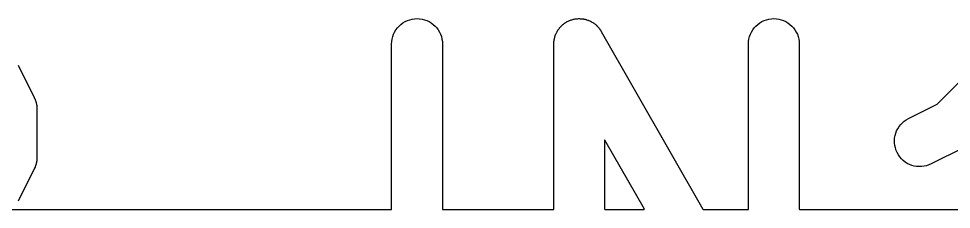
# Model space of a CAD drawing. Header units: metres. Extents: x 89 to 153, y -105 to 4.
# Drawn here: x 137.323 to 140.061, y -102.54 to -101.98 of the extents above; entities that cross this region are included whole.
import ezdxf

# ---------------------------------------------------------------- set-up
doc = ezdxf.new("R2010")
doc.units = ezdxf.units.M

msp = doc.modelspace()

# ---------------------------------------------------------------- linework, layer by layer
for points in [[(137.3038, -102.5405), (138.4173, -102.5405), (138.4174, -102.5405), (138.4174, -102.5405), (138.4174, -102.5405), (138.4174, -102.5405), (138.4174, -102.5405), (138.4174, -102.5405), (138.4174, -102.5405), (138.4174, -102.5405), (138.4174, -102.5405), (138.4174, -102.5405), (138.4174, -102.5405), (138.4174, -102.5405), (138.4174, -102.5405), (138.4175, -102.5405), (138.4175, -102.5405), (138.4175, -102.5405), (138.4175, -102.5405), (138.4175, -102.5404), (138.4175, -102.5404), (138.4175, -102.5404), (138.4175, -102.5404), (138.4175, -102.5404), (138.4175, -102.5404), (138.4175, -102.5404), (138.4175, -102.5404), (138.4175, -102.5404), (138.4176, -102.5404), (138.4176, -102.5404), (138.4176, -102.5404), (138.4176, -102.5404), (138.4176, -102.5404), (138.4176, -102.5404), (138.4176, -102.5404), (138.4176, -102.5404), (138.4176, -102.5404), (138.4176, -102.5404), (138.4176, -102.5404), (138.4176, -102.5404), (138.4176, -102.5404), (138.4176, -102.5404), (138.4177, -102.5404), (138.4177, -102.5404), (138.4177, -102.5404), (138.4177, -102.5403), (138.4177, -102.5403), (138.4177, -102.5403), (138.4177, -102.5403), (138.4177, -102.5403), (138.4177, -102.5403), (138.4177, -102.5403), (138.4177, -102.5403), (138.4177, -102.5403), (138.4177, -102.5403), (138.4177, -102.5403), (138.4177, -102.5403), (138.4177, -102.5403), (138.4177, -102.5403), (138.4177, -102.5403), (138.4178, -102.5403), (138.4178, -102.5402), (138.4178, -102.5402), (138.4178, -102.5402), (138.4178, -102.5402), (138.4178, -102.5402), (138.4178, -102.5402), (138.4178, -102.5402), (138.4178, -102.5402), (138.4178, -102.5402), (138.4178, -102.5402), (138.4178, -102.5402), (138.4178, -102.5402), (138.4178, -102.5402), (138.4178, -102.5402), (138.4178, -102.5401), (138.4178, -102.5401), (138.4178, -102.5401), (138.4178, -102.5401), (138.4178, -102.5401), (138.4178, -102.5401), (138.4178, -102.5401), (138.4178, -102.5401), (138.4178, -102.5401), (138.4178, -102.5401), (138.4178, -102.5401), (138.4178, -102.5401), (138.4178, -102.5401), (138.4178, -102.54), (138.4178, -102.54), (138.4178, -102.54), (138.4178, -102.54), (138.4178, -102.54), (138.4178, -102.54), (138.4178, -102.54), (138.4178, -102.54), (138.4178, -102.54), (138.4178, -102.54), (138.4178, -102.54), (138.4178, -102.0548), (138.4182, -102.0475), (138.4193, -102.0403), (138.4211, -102.0332), (138.4235, -102.0263), (138.4266, -102.0197), (138.4304, -102.0134), (138.4348, -102.0075), (138.4397, -102.0021), (138.4451, -101.9972), (138.451, -101.9928), (138.4572, -101.9891), (138.4639, -101.986), (138.4707, -101.9835), (138.4778, -101.9817), (138.4851, -101.9806), (138.4924, -101.9803), (138.4997, -101.9806), (138.5069, -101.9817), (138.514, -101.9835), (138.5209, -101.986), (138.5275, -101.9891), (138.5338, -101.9928), (138.5397, -101.9972), (138.5451, -102.0021), (138.55, -102.0075), (138.5544, -102.0134), (138.5581, -102.0197), (138.5612, -102.0263), (138.5637, -102.0332), (138.5655, -102.0403), (138.5666, -102.0475), (138.5669, -102.0548), (138.5669, -102.54), (138.5669, -102.54), (138.5669, -102.54), (138.5669, -102.54), (138.5669, -102.54), (138.5669, -102.54), (138.5669, -102.54), (138.5669, -102.54), (138.5669, -102.54), (138.5669, -102.54), (138.5669, -102.54), (138.5669, -102.5401), (138.5669, -102.5401), (138.5669, -102.5401), (138.5669, -102.5401), (138.5669, -102.5401), (138.5669, -102.5401), (138.5669, -102.5401), (138.5669, -102.5401), (138.5669, -102.5401), (138.5669, -102.5401), (138.5669, -102.5401), (138.5669, -102.5401), (138.567, -102.5401), (138.567, -102.5402), (138.567, -102.5402), (138.567, -102.5402), (138.567, -102.5402), (138.567, -102.5402), (138.567, -102.5402), (138.567, -102.5402), (138.567, -102.5402), (138.567, -102.5402), (138.567, -102.5402), (138.567, -102.5402), (138.567, -102.5402), (138.567, -102.5402), (138.567, -102.5402), (138.567, -102.5403), (138.567, -102.5403), (138.567, -102.5403), (138.567, -102.5403), (138.567, -102.5403), (138.567, -102.5403), (138.567, -102.5403), (138.567, -102.5403), (138.567, -102.5403), (138.5671, -102.5403), (138.5671, -102.5403), (138.5671, -102.5403), (138.5671, -102.5403), (138.5671, -102.5403), (138.5671, -102.5403), (138.5671, -102.5403), (138.5671, -102.5404), (138.5671, -102.5404), (138.5671, -102.5404), (138.5671, -102.5404), (138.5671, -102.5404), (138.5671, -102.5404), (138.5671, -102.5404), (138.5671, -102.5404), (138.5672, -102.5404), (138.5672, -102.5404), (138.5672, -102.5404), (138.5672, -102.5404), (138.5672, -102.5404), (138.5672, -102.5404), (138.5672, -102.5404), (138.5672, -102.5404), (138.5672, -102.5404), (138.5672, -102.5404), (138.5672, -102.5404), (138.5672, -102.5404), (138.5672, -102.5404), (138.5673, -102.5404), (138.5673, -102.5404), (138.5673, -102.5404), (138.5673, -102.5404), (138.5673, -102.5404), (138.5673, -102.5405), (138.5673, -102.5405), (138.5673, -102.5405), (138.5673, -102.5405), (138.5673, -102.5405), (138.5673, -102.5405), (138.5673, -102.5405), (138.5673, -102.5405), (138.5673, -102.5405), (138.5674, -102.5405), (138.5674, -102.5405), (138.5674, -102.5405), (138.5674, -102.5405), (138.5674, -102.5405), (138.5674, -102.5405), (138.5674, -102.5405), (138.5674, -102.5405), (138.5674, -102.5405), (138.8935, -102.5405), (138.8935, -102.5405), (138.8935, -102.5405), (138.8936, -102.5405), (138.8936, -102.5405), (138.8936, -102.5405), (138.8936, -102.5405), (138.8936, -102.5405), (138.8936, -102.5405), (138.8936, -102.5405), (138.8936, -102.5405), (138.8936, -102.5405), (138.8936, -102.5405), (138.8936, -102.5405), (138.8936, -102.5405), (138.8937, -102.5405), (138.8937, -102.5405), (138.8937, -102.5405), (138.8937, -102.5404), (138.8937, -102.5404), (138.8937, -102.5404), (138.8937, -102.5404), (138.8937, -102.5404), (138.8937, -102.5404), (138.8937, -102.5404), (138.8937, -102.5404), (138.8937, -102.5404), (138.8937, -102.5404), (138.8937, -102.5404), (138.8938, -102.5404), (138.8938, -102.5404), (138.8938, -102.5404), (138.8938, -102.5404), (138.8938, -102.5404), (138.8938, -102.5404), (138.8938, -102.5404), (138.8938, -102.5404), (138.8938, -102.5404), (138.8938, -102.5404), (138.8938, -102.5404), (138.8938, -102.5404), (138.8938, -102.5404), (138.8939, -102.5404), (138.8939, -102.5404), (138.8939, -102.5403), (138.8939, -102.5403), (138.8939, -102.5403), (138.8939, -102.5403), (138.8939, -102.5403), (138.8939, -102.5403), (138.8939, -102.5403), (138.8939, -102.5403), (138.8939, -102.5403), (138.8939, -102.5403), (138.8939, -102.5403), (138.8939, -102.5403), (138.8939, -102.5403), (138.8939, -102.5403), (138.8939, -102.5403), (138.8939, -102.5403), (138.8939, -102.5402), (138.8939, -102.5402), (138.894, -102.5402), (138.894, -102.5402), (138.894, -102.5402), (138.894, -102.5402), (138.894, -102.5402), (138.894, -102.5402), (138.894, -102.5402), (138.894, -102.5402), (138.894, -102.5402), (138.894, -102.5402), (138.894, -102.5402), (138.894, -102.5402), (138.894, -102.5401), (138.894, -102.5401), (138.894, -102.5401), (138.894, -102.5401), (138.894, -102.5401), (138.894, -102.5401), (138.894, -102.5401), (138.894, -102.5401), (138.894, -102.5401), (138.894, -102.5401), (138.894, -102.5401), (138.894, -102.5401), (138.894, -102.5401), (138.894, -102.54), (138.894, -102.54), (138.894, -102.54), (138.894, -102.54), (138.894, -102.54), (138.894, -102.54), (138.894, -102.54), (138.894, -102.54), (138.894, -102.54), (138.894, -102.54), (138.894, -102.54), (138.894, -102.0548), (138.8942, -102.0522), (138.8942, -102.0522), (138.8942, -102.0522), (138.8942, -102.0522), (138.8942, -102.0522), (138.8942, -102.0522), (138.8942, -102.0522), (138.8942, -102.0496), (138.8943, -102.0486), (138.8943, -102.0486), (138.8943, -102.0486), (138.8943, -102.0486), (138.8943, -102.0486), (138.8943, -102.0486), (138.8943, -102.0486), (138.8943, -102.0485), (138.8944, -102.0475), (138.8948, -102.0449), (138.8948, -102.0449), (138.8948, -102.0449), (138.8948, -102.0449), (138.8948, -102.0449), (138.8948, -102.0449), (138.8948, -102.0449), (138.8951, -102.0423), (138.8953, -102.0413), (138.8953, -102.0413), (138.8953, -102.0413), (138.8953, -102.0413), (138.8953, -102.0413), (138.8953, -102.0413), (138.8953, -102.0413), (138.8953, -102.0413), (138.8955, -102.0403), (138.8961, -102.0378), (138.8961, -102.0378), (138.8961, -102.0378), (138.8961, -102.0378), (138.8961, -102.0377), (138.8961, -102.0377), (138.8961, -102.0377), (138.8967, -102.0352), (138.897, -102.0342), (138.897, -102.0342), (138.897, -102.0342), (138.897, -102.0342), (138.897, -102.0342), (138.897, -102.0342), (138.897, -102.0342), (138.897, -102.0342), (138.8972, -102.0332), (138.8981, -102.0307), (138.8981, -102.0307), (138.8981, -102.0307), (138.8981, -102.0307), (138.8981, -102.0307), (138.8981, -102.0307), (138.8981, -102.0307), (138.8989, -102.0283), (138.8993, -102.0273), (138.8993, -102.0273), (138.8993, -102.0273), (138.8994, -102.0273), (138.8994, -102.0273), (138.8994, -102.0273), (138.8994, -102.0273), (138.8994, -102.0273), (138.8997, -102.0263), (138.9008, -102.0239), (138.9008, -102.0239), (138.9008, -102.0239), (138.9008, -102.0239), (138.9008, -102.0239), (138.9008, -102.0239), (138.9008, -102.0239), (138.9019, -102.0216), (138.9024, -102.0207), (138.9024, -102.0206), (138.9024, -102.0206), (138.9024, -102.0206), (138.9024, -102.0206), (138.9024, -102.0206), (138.9024, -102.0206), (138.9024, -102.0206), (138.9028, -102.0197), (138.9042, -102.0175), (138.9042, -102.0175), (138.9042, -102.0175), (138.9042, -102.0174), (138.9042, -102.0174), (138.9042, -102.0174), (138.9042, -102.0174), (138.9055, -102.0152), (138.906, -102.0143), (138.906, -102.0143), (138.906, -102.0143), (138.9061, -102.0143), (138.9061, -102.0143), (138.9061, -102.0143), (138.9061, -102.0143), (138.9061, -102.0143), (138.9066, -102.0134), (138.9081, -102.0113), (138.9081, -102.0113), (138.9081, -102.0113), (138.9081, -102.0113), (138.9081, -102.0113), (138.9081, -102.0113), (138.9082, -102.0113), (138.9096, -102.0092), (138.9103, -102.0084), (138.9103, -102.0084), (138.9103, -102.0084), (138.9103, -102.0084), (138.9103, -102.0084), (138.9103, -102.0084), (138.9103, -102.0084), (138.9103, -102.0084), (138.911, -102.0075), (138.9127, -102.0056), (138.9127, -102.0056), (138.9127, -102.0056), (138.9127, -102.0056), (138.9127, -102.0056), (138.9127, -102.0056), (138.9127, -102.0056), (138.9144, -102.0036), (138.9151, -102.0029), (138.9152, -102.0029), (138.9152, -102.0029), (138.9152, -102.0029), (138.9152, -102.0029), (138.9152, -102.0029), (138.9152, -102.0029), (138.9152, -102.0029), (138.9159, -102.0021), (138.9178, -102.0004), (138.9178, -102.0004), (138.9178, -102.0004), (138.9178, -102.0004), (138.9178, -102.0004), (138.9178, -102.0004), (138.9178, -102.0004), (138.9197, -101.9986), (138.9205, -101.9979), (138.9205, -101.9979), (138.9205, -101.9979), (138.9205, -101.9979), (138.9205, -101.9979), (138.9205, -101.9979), (138.9205, -101.9979), (138.9205, -101.9979), (138.9213, -101.9972), (138.9234, -101.9957), (138.9234, -101.9957), (138.9234, -101.9957), (138.9234, -101.9956), (138.9234, -101.9956), (138.9234, -101.9956), (138.9234, -101.9956), (138.9254, -101.994), (138.9263, -101.9935), (138.9263, -101.9935), (138.9263, -101.9935), (138.9263, -101.9935), (138.9263, -101.9935), (138.9263, -101.9935), (138.9263, -101.9935), (138.9263, -101.9935), (138.9272, -101.9928), (138.9294, -101.9915), (138.9294, -101.9915), (138.9294, -101.9915), (138.9294, -101.9915), (138.9294, -101.9915), (138.9294, -101.9915), (138.9294, -101.9915), (138.9316, -101.9901), (138.9325, -101.9896), (138.9325, -101.9896), (138.9325, -101.9896), (138.9325, -101.9896), (138.9325, -101.9896), (138.9325, -101.9896), (138.9325, -101.9896), (138.9325, -101.9896), (138.9334, -101.9891), (138.9358, -101.988), (138.9358, -101.988), (138.9358, -101.988), (138.9358, -101.988), (138.9358, -101.988), (138.9358, -101.988), (138.9358, -101.988), (138.9381, -101.9868), (138.9391, -101.9864), (138.9391, -101.9864), (138.9391, -101.9864), (138.9391, -101.9864), (138.9391, -101.9864), (138.9391, -101.9864), (138.9391, -101.9864), (138.9391, -101.9864), (138.94, -101.986), (138.9425, -101.9851), (138.9425, -101.9851), (138.9425, -101.9851), (138.9425, -101.9851), (138.9425, -101.9851), (138.9425, -101.9851), (138.9425, -101.9851), (138.9449, -101.9841), (138.9459, -101.9839), (138.9459, -101.9838), (138.9459, -101.9838), (138.9459, -101.9838), (138.9459, -101.9838), (138.9459, -101.9838), (138.9459, -101.9838), (138.946, -101.9838), (138.9469, -101.9835), (138.9495, -101.9829), (138.9495, -101.9829), (138.9495, -101.9829), (138.9495, -101.9829), (138.9495, -101.9829), (138.9495, -101.9829), (138.9495, -101.9829), (138.952, -101.9822), (138.953, -101.982), (138.953, -101.982), (138.953, -101.982), (138.953, -101.982), (138.953, -101.982), (138.953, -101.982), (138.953, -101.982), (138.953, -101.982), (138.954, -101.9817), (138.9566, -101.9813), (138.9566, -101.9813), (138.9566, -101.9813), (138.9566, -101.9813), (138.9566, -101.9813), (138.9566, -101.9813), (138.9566, -101.9813), (138.9592, -101.9809), (138.9602, -101.9808), (138.9602, -101.9808), (138.9602, -101.9808), (138.9602, -101.9808), (138.9602, -101.9808), (138.9602, -101.9808), (138.9602, -101.9808), (138.9602, -101.9808), (138.9613, -101.9806), (138.9639, -101.9805), (138.9639, -101.9805), (138.9639, -101.9805), (138.9639, -101.9805), (138.9639, -101.9805), (138.9639, -101.9805), (138.9639, -101.9805), (138.9665, -101.9803), (138.9675, -101.9803), (138.9675, -101.9803), (138.9675, -101.9803), (138.9675, -101.9803), (138.9675, -101.9803), (138.9675, -101.9803), (138.9675, -101.9803), (138.9675, -101.9803), (138.9686, -101.9803), (138.9712, -101.9804), (138.9712, -101.9804), (138.9712, -101.9804), (138.9712, -101.9804), (138.9712, -101.9804), (138.9712, -101.9804), (138.9712, -101.9804), (138.9738, -101.9805), (138.9748, -101.9806), (138.9748, -101.9806), (138.9748, -101.9806), (138.9748, -101.9806), (138.9748, -101.9806), (138.9748, -101.9806), (138.9748, -101.9806), (138.9748, -101.9806), (138.9759, -101.9806), (138.9784, -101.981), (138.9785, -101.981), (138.9785, -101.981), (138.9785, -101.981), (138.9785, -101.981), (138.9785, -101.981), (138.9785, -101.981), (138.981, -101.9813), (138.9821, -101.9816), (138.9821, -101.9816), (138.9821, -101.9816), (138.9821, -101.9816), (138.9821, -101.9816), (138.9821, -101.9816), (138.9821, -101.9816), (138.9821, -101.9816), (138.9831, -101.9817), (138.9856, -101.9823), (138.9856, -101.9823), (138.9856, -101.9823), (138.9856, -101.9823), (138.9856, -101.9823), (138.9856, -101.9823), (138.9856, -101.9823), (138.9882, -101.9829), (138.9892, -101.9832), (138.9892, -101.9832), (138.9892, -101.9832), (138.9892, -101.9832), (138.9892, -101.9832), (138.9892, -101.9832), (138.9892, -101.9832), (138.9892, -101.9832), (138.9902, -101.9835), (138.9927, -101.9844), (138.9927, -101.9844), (138.9927, -101.9844), (138.9927, -101.9844), (138.9927, -101.9844), (138.9927, -101.9844), (138.9927, -101.9844), (138.9951, -101.9852), (138.9961, -101.9856), (138.9961, -101.9856), (138.9961, -101.9856), (138.9961, -101.9856), (138.9961, -101.9856), (138.9961, -101.9856), (138.9961, -101.9856), (138.9961, -101.9856), (138.9971, -101.986), (138.9994, -101.9871), (138.9994, -101.9871), (138.9994, -101.9871), (138.9994, -101.9871), (138.9995, -101.9871), (138.9995, -101.9871), (138.9995, -101.9871), (139.0018, -101.9881), (139.0027, -101.9886), (139.0027, -101.9886), (139.0027, -101.9886), (139.0028, -101.9886), (139.0028, -101.9886), (139.0028, -101.9886), (139.0028, -101.9886), (139.0028, -101.9886), (139.0037, -101.9891), (139.0059, -101.9904), (139.0059, -101.9904), (139.0059, -101.9904), (139.0059, -101.9904), (139.0059, -101.9904), (139.0059, -101.9904), (139.0059, -101.9904), (139.0082, -101.9917), (139.0091, -101.9923), (139.0091, -101.9923), (139.0091, -101.9923), (139.0091, -101.9923), (139.0091, -101.9923), (139.0091, -101.9923), (139.0091, -101.9923), (139.0091, -101.9923), (139.01, -101.9928), (139.0121, -101.9944), (139.0121, -101.9944), (139.0121, -101.9944), (139.0121, -101.9944), (139.0121, -101.9944), (139.0121, -101.9944), (139.0121, -101.9944), (139.0142, -101.9959), (139.015, -101.9966), (139.015, -101.9966), (139.015, -101.9966), (139.015, -101.9966), (139.015, -101.9966), (139.015, -101.9966), (139.015, -101.9966), (139.015, -101.9966), (139.0159, -101.9972), (139.0178, -101.9989), (139.0178, -101.9989), (139.0178, -101.9989), (139.0178, -101.999), (139.0178, -101.999), (139.0178, -101.999), (139.0178, -101.999), (139.0198, -102.0006), (139.0205, -102.0014), (139.0205, -102.0014), (139.0205, -102.0014), (139.0205, -102.0014), (139.0205, -102.0014), (139.0205, -102.0014), (139.0205, -102.0014), (139.0205, -102.0014), (139.0213, -102.0021), (139.023, -102.004), (139.023, -102.004), (139.023, -102.004), (139.023, -102.004), (139.023, -102.004), (139.023, -102.004), (139.023, -102.004), (139.0248, -102.0059), (139.0255, -102.0067), (139.0255, -102.0067), (139.0255, -102.0067), (139.0255, -102.0068), (139.0255, -102.0068), (139.0255, -102.0068), (139.0255, -102.0068), (139.0255, -102.0068), (139.0262, -102.0075), (139.0277, -102.0096), (139.0277, -102.0096), (139.0277, -102.0096), (139.0277, -102.0096), (139.0277, -102.0096), (139.0277, -102.0096), (139.0277, -102.0096), (139.0294, -102.0117), (139.0299, -102.0125), (139.0299, -102.0126), (139.0299, -102.0126), (139.0299, -102.0126), (139.0299, -102.0126), (139.0299, -102.0126), (139.0299, -102.0126), (139.0299, -102.0126), (139.0305, -102.0134), (139.0319, -102.0156), (139.0319, -102.0156), (139.0319, -102.0156), (139.0319, -102.0156), (139.0319, -102.0156), (139.0319, -102.0156), (139.0319, -102.0156), (139.0333, -102.0178), (139.3318, -102.5402), (139.3318, -102.5402), (139.3318, -102.5402), (139.3318, -102.5402), (139.3318, -102.5402), (139.3318, -102.5402), (139.3318, -102.5403), (139.3318, -102.5403), (139.3318, -102.5403), (139.3318, -102.5403), (139.3318, -102.5403), (139.3318, -102.5403), (139.3318, -102.5403), (139.3318, -102.5403), (139.3319, -102.5403), (139.3319, -102.5403), (139.3319, -102.5403), (139.3319, -102.5403), (139.3319, -102.5403), (139.3319, -102.5403), (139.3319, -102.5403), (139.3319, -102.5403), (139.3319, -102.5403), (139.3319, -102.5404), (139.3319, -102.5404), (139.3319, -102.5404), (139.3319, -102.5404), (139.3319, -102.5404), (139.3319, -102.5404), (139.3319, -102.5404), (139.332, -102.5404), (139.332, -102.5404), (139.332, -102.5404), (139.332, -102.5404), (139.332, -102.5404), (139.332, -102.5404), (139.332, -102.5404), (139.332, -102.5404), (139.332, -102.5404), (139.332, -102.5404), (139.332, -102.5404), (139.332, -102.5404), (139.332, -102.5404), (139.332, -102.5404), (139.332, -102.5404), (139.3321, -102.5404), (139.3321, -102.5404), (139.3321, -102.5404), (139.3321, -102.5404), (139.3321, -102.5404), (139.3321, -102.5405), (139.3321, -102.5405), (139.3321, -102.5405), (139.3321, -102.5405), (139.3321, -102.5405), (139.3321, -102.5405), (139.3321, -102.5405), (139.3322, -102.5405), (139.3322, -102.5405), (139.3322, -102.5405), (139.3322, -102.5405), (139.3322, -102.5405), (139.3322, -102.5405), (139.3322, -102.5405), (139.3322, -102.5405), (139.3322, -102.5405), (139.3322, -102.5405), (139.3322, -102.5405), (139.465, -102.5405), (139.465, -102.5405), (139.465, -102.5405), (139.465, -102.5405), (139.465, -102.5405), (139.465, -102.5405), (139.465, -102.5405), (139.465, -102.5405), (139.465, -102.5405), (139.465, -102.5405), (139.465, -102.5405), (139.465, -102.5405), (139.4651, -102.5405), (139.4651, -102.5405), (139.4651, -102.5405), (139.4651, -102.5405), (139.4651, -102.5405), (139.4651, -102.5405), (139.4651, -102.5404), (139.4651, -102.5404), (139.4651, -102.5404), (139.4651, -102.5404), (139.4651, -102.5404), (139.4651, -102.5404), (139.4652, -102.5404), (139.4652, -102.5404), (139.4652, -102.5404), (139.4652, -102.5404), (139.4652, -102.5404), (139.4652, -102.5404), (139.4652, -102.5404), (139.4652, -102.5404), (139.4652, -102.5404), (139.4652, -102.5404), (139.4652, -102.5404), (139.4652, -102.5404), (139.4652, -102.5404), (139.4652, -102.5404), (139.4652, -102.5404), (139.4653, -102.5404), (139.4653, -102.5404), (139.4653, -102.5404), (139.4653, -102.5404), (139.4653, -102.5404), (139.4653, -102.5403), (139.4653, -102.5403), (139.4653, -102.5403), (139.4653, -102.5403), (139.4653, -102.5403), (139.4653, -102.5403), (139.4653, -102.5403), (139.4653, -102.5403), (139.4653, -102.5403), (139.4653, -102.5403), (139.4653, -102.5403), (139.4653, -102.5403), (139.4654, -102.5403), (139.4654, -102.5403), (139.4654, -102.5403), (139.4654, -102.5403), (139.4654, -102.5402), (139.4654, -102.5402), (139.4654, -102.5402), (139.4654, -102.5402), (139.4654, -102.5402), (139.4654, -102.5402), (139.4654, -102.5402), (139.4654, -102.5402), (139.4654, -102.5402), (139.4654, -102.5402), (139.4654, -102.5402), (139.4654, -102.5402), (139.4654, -102.5402), (139.4654, -102.5402), (139.4654, -102.5401), (139.4654, -102.5401), (139.4654, -102.5401), (139.4654, -102.5401), (139.4654, -102.5401), (139.4654, -102.5401), (139.4654, -102.5401), (139.4654, -102.5401), (139.4654, -102.5401), (139.4654, -102.5401), (139.4655, -102.5401), (139.4655, -102.5401), (139.4655, -102.5401), (139.4655, -102.54), (139.4655, -102.54), (139.4655, -102.54), (139.4655, -102.54), (139.4655, -102.54), (139.4655, -102.54), (139.4655, -102.54), (139.4655, -102.54), (139.4655, -102.54), (139.4655, -102.54), (139.4655, -102.54), (139.4655, -102.0548), (139.4658, -102.0475), (139.4669, -102.0403), (139.4687, -102.0332), (139.4711, -102.0263), (139.4743, -102.0197), (139.478, -102.0134), (139.4824, -102.0075), (139.4873, -102.0021), (139.4927, -101.9972), (139.4986, -101.9928), (139.5049, -101.9891), (139.5115, -101.986), (139.5184, -101.9835), (139.5255, -101.9817), (139.5327, -101.9806), (139.54, -101.9803), (139.5473, -101.9806), (139.5545, -101.9817), (139.5616, -101.9835), (139.5685, -101.986), (139.5751, -101.9891), (139.5814, -101.9928), (139.5873, -101.9972), (139.5927, -102.0021), (139.5976, -102.0075), (139.602, -102.0134), (139.6057, -102.0197), (139.6089, -102.0263), (139.6113, -102.0332), (139.6131, -102.0403), (139.6142, -102.0475), (139.6145, -102.0548), (139.6145, -102.54), (139.6145, -102.54), (139.6145, -102.54), (139.6145, -102.54), (139.6145, -102.54), (139.6145, -102.54), (139.6145, -102.54), (139.6145, -102.54), (139.6145, -102.54), (139.6145, -102.54), (139.6145, -102.54), (139.6145, -102.5401), (139.6145, -102.5401), (139.6145, -102.5401), (139.6145, -102.5401), (139.6146, -102.5401), (139.6146, -102.5401), (139.6146, -102.5401), (139.6146, -102.5401), (139.6146, -102.5401), (139.6146, -102.5401), (139.6146, -102.5401), (139.6146, -102.5401), (139.6146, -102.5401), (139.6146, -102.5402), (139.6146, -102.5402), (139.6146, -102.5402), (139.6146, -102.5402), (139.6146, -102.5402), (139.6146, -102.5402), (139.6146, -102.5402), (139.6146, -102.5402), (139.6146, -102.5402), (139.6146, -102.5402), (139.6146, -102.5402), (139.6146, -102.5402), (139.6146, -102.5402), (139.6146, -102.5402), (139.6146, -102.5403), (139.6146, -102.5403), (139.6146, -102.5403), (139.6146, -102.5403), (139.6146, -102.5403), (139.6146, -102.5403), (139.6147, -102.5403), (139.6147, -102.5403), (139.6147, -102.5403), (139.6147, -102.5403), (139.6147, -102.5403), (139.6147, -102.5403), (139.6147, -102.5403), (139.6147, -102.5403), (139.6147, -102.5403), (139.6147, -102.5403), (139.6147, -102.5404), (139.6147, -102.5404), (139.6147, -102.5404), (139.6147, -102.5404), (139.6147, -102.5404), (139.6147, -102.5404), (139.6148, -102.5404), (139.6148, -102.5404), (139.6148, -102.5404), (139.6148, -102.5404), (139.6148, -102.5404), (139.6148, -102.5404), (139.6148, -102.5404), (139.6148, -102.5404), (139.6148, -102.5404), (139.6148, -102.5404), (139.6148, -102.5404), (139.6148, -102.5404), (139.6148, -102.5404), (139.6148, -102.5404), (139.6149, -102.5404), (139.6149, -102.5404), (139.6149, -102.5404), (139.6149, -102.5404), (139.6149, -102.5404), (139.6149, -102.5404), (139.6149, -102.5405), (139.6149, -102.5405), (139.6149, -102.5405), (139.6149, -102.5405), (139.6149, -102.5405), (139.6149, -102.5405), (139.615, -102.5405), (139.615, -102.5405), (139.615, -102.5405), (139.615, -102.5405), (139.615, -102.5405), (139.615, -102.5405), (139.615, -102.5405), (139.615, -102.5405), (139.615, -102.5405), (139.615, -102.5405), (139.615, -102.5405), (139.615, -102.5405), (140.1792, -102.5405)], [(137.321, -102.1167), (137.3686, -102.2119), (137.3696, -102.2144), (137.3696, -102.2144), (137.3696, -102.2144), (137.3696, -102.2144), (137.3696, -102.2144), (137.3696, -102.2144), (137.3696, -102.2144), (137.3708, -102.2168), (137.3711, -102.2177), (137.3711, -102.2177), (137.3711, -102.2177), (137.3711, -102.2177), (137.3711, -102.2177), (137.3711, -102.2177), (137.3711, -102.2177), (137.3711, -102.2177), (137.3715, -102.2187), (137.3723, -102.2212), (137.3723, -102.2212), (137.3723, -102.2212), (137.3723, -102.2212), (137.3723, -102.2212), (137.3723, -102.2212), (137.3723, -102.2212), (137.3732, -102.2237), (137.3735, -102.2246), (137.3735, -102.2246), (137.3735, -102.2246), (137.3735, -102.2246), (137.3735, -102.2246), (137.3735, -102.2247), (137.3735, -102.2247), (137.3735, -102.2247), (137.3738, -102.2256), (137.3744, -102.2282), (137.3744, -102.2282), (137.3744, -102.2282), (137.3744, -102.2282), (137.3744, -102.2282), (137.3744, -102.2282), (137.3744, -102.2282), (137.375, -102.2308), (137.3752, -102.2317), (137.3752, -102.2317), (137.3752, -102.2317), (137.3752, -102.2318), (137.3752, -102.2318), (137.3752, -102.2318), (137.3752, -102.2318), (137.3752, -102.2318), (137.3754, -102.2327), (137.3757, -102.2354), (137.3757, -102.2354), (137.3757, -102.2354), (137.3757, -102.2354), (137.3757, -102.2354), (137.3757, -102.2354), (137.3757, -102.2354), (137.3761, -102.238), (137.3761, -102.239), (137.3761, -102.239), (137.3761, -102.239), (137.3761, -102.239), (137.3761, -102.239), (137.3761, -102.239), (137.3761, -102.239), (137.3761, -102.239), (137.3763, -102.24), (137.3763, -102.2426), (137.3763, -102.2427), (137.3763, -102.2427), (137.3763, -102.2427), (137.3763, -102.2427), (137.3763, -102.2427), (137.3763, -102.2427), (137.3764, -102.2453), (137.3764, -102.3881), (137.3763, -102.3908), (137.3763, -102.3908), (137.3763, -102.3908), (137.3763, -102.3908), (137.3763, -102.3908), (137.3763, -102.3908), (137.3763, -102.3908), (137.3763, -102.3934), (137.3761, -102.3944), (137.3761, -102.3944), (137.3761, -102.3944), (137.3761, -102.3944), (137.3761, -102.3944), (137.3761, -102.3945), (137.3761, -102.3945), (137.3761, -102.3945), (137.3761, -102.3955), (137.3757, -102.3981), (137.3757, -102.3981), (137.3757, -102.3981), (137.3757, -102.3981), (137.3757, -102.3981), (137.3757, -102.3981), (137.3757, -102.3981), (137.3754, -102.4007), (137.3752, -102.4017), (137.3752, -102.4017), (137.3752, -102.4017), (137.3752, -102.4017), (137.3752, -102.4017), (137.3752, -102.4017), (137.3752, -102.4017), (137.3752, -102.4017), (137.375, -102.4027), (137.3744, -102.4053), (137.3744, -102.4053), (137.3744, -102.4053), (137.3744, -102.4053), (137.3744, -102.4053), (137.3744, -102.4053), (137.3744, -102.4053), (137.3738, -102.4078), (137.3735, -102.4088), (137.3735, -102.4088), (137.3735, -102.4088), (137.3735, -102.4088), (137.3735, -102.4088), (137.3735, -102.4088), (137.3735, -102.4088), (137.3735, -102.4088), (137.3732, -102.4098), (137.3723, -102.4123), (137.3723, -102.4123), (137.3723, -102.4123), (137.3723, -102.4123), (137.3723, -102.4123), (137.3723, -102.4123), (137.3723, -102.4123), (137.3715, -102.4148), (137.3711, -102.4157), (137.3711, -102.4157), (137.3711, -102.4157), (137.3711, -102.4157), (137.3711, -102.4157), (137.3711, -102.4157), (137.3711, -102.4157), (137.3711, -102.4157), (137.3708, -102.4167), (137.3696, -102.4191), (137.3696, -102.4191), (137.3696, -102.4191), (137.3696, -102.4191), (137.3696, -102.4191), (137.3696, -102.4191), (137.3696, -102.4191), (137.3686, -102.4215), (137.321, -102.5167)], [(140.0971, -102.3596), (140.0019, -102.4072), (139.9952, -102.4101), (139.9883, -102.4124), (139.9811, -102.414), (139.9739, -102.4149), (139.9665, -102.415), (139.9592, -102.4145), (139.952, -102.4132), (139.945, -102.4112), (139.9382, -102.4086), (139.9317, -102.4053), (139.9255, -102.4014), (139.9197, -102.3968), (139.9145, -102.3918), (139.9097, -102.3862), (139.9055, -102.3802), (139.9019, -102.3739), (139.899, -102.3672), (139.8967, -102.3602), (139.8951, -102.3531), (139.8942, -102.3458), (139.8941, -102.3385), (139.8946, -102.3312), (139.8959, -102.324), (139.8979, -102.317), (139.9005, -102.3101), (139.9038, -102.3036), (139.9077, -102.2975), (139.9123, -102.2917), (139.9173, -102.2864), (139.9229, -102.2816), (139.9289, -102.2775), (139.9352, -102.2739), (140.0196, -102.2317), (140.0196, -102.2317), (140.0196, -102.2317), (140.0196, -102.2317), (140.0196, -102.2317), (140.0196, -102.2317), (140.0196, -102.2317), (140.0196, -102.2317), (140.0196, -102.2317), (140.0197, -102.2316), (140.0197, -102.2316), (140.0197, -102.2316), (140.0197, -102.2316), (140.0197, -102.2316), (140.0197, -102.2316), (140.0197, -102.2316), (140.0197, -102.2316), (140.0197, -102.2316), (140.0197, -102.2316), (140.0197, -102.2316), (140.1011, -102.1502)], [(139.044, -102.3371), (139.044, -102.3371), (139.044, -102.3371), (139.044, -102.3371), (139.044, -102.3371), (139.044, -102.3371), (139.044, -102.3371), (139.044, -102.3371), (139.044, -102.3371), (139.044, -102.3371), (139.044, -102.3371), (139.044, -102.3371), (139.044, -102.3371), (139.044, -102.337), (139.044, -102.337), (139.044, -102.337), (139.044, -102.337), (139.044, -102.337), (139.044, -102.337), (139.0439, -102.337), (139.0439, -102.337), (139.0439, -102.337), (139.0439, -102.337), (139.0439, -102.337), (139.0439, -102.337), (139.0439, -102.337), (139.0439, -102.337), (139.0439, -102.337), (139.0439, -102.337), (139.0439, -102.337), (139.0439, -102.337), (139.0439, -102.3369), (139.0439, -102.3369), (139.0439, -102.3369), (139.0438, -102.3369), (139.0438, -102.3369), (139.0438, -102.3369), (139.0438, -102.3369), (139.0438, -102.3369), (139.0438, -102.3369), (139.0438, -102.3369), (139.0438, -102.3369), (139.0438, -102.3369), (139.0438, -102.3369), (139.0438, -102.3369), (139.0438, -102.3369), (139.0438, -102.3369), (139.0437, -102.3369), (139.0437, -102.3369), (139.0437, -102.3369), (139.0437, -102.3369), (139.0437, -102.3369), (139.0437, -102.3369), (139.0437, -102.3369), (139.0437, -102.3369), (139.0437, -102.3369), (139.0437, -102.3369), (139.0437, -102.3369), (139.0437, -102.3369), (139.0436, -102.3369), (139.0436, -102.3369), (139.0436, -102.3369), (139.0436, -102.3369), (139.0436, -102.3369), (139.0436, -102.3369), (139.0436, -102.3369), (139.0436, -102.3369), (139.0436, -102.3369), (139.0436, -102.3369), (139.0436, -102.3369), (139.0436, -102.3369), (139.0436, -102.3369), (139.0436, -102.3369), (139.0435, -102.3369), (139.0435, -102.3369), (139.0435, -102.3369), (139.0435, -102.3369), (139.0435, -102.3369), (139.0435, -102.3369), (139.0435, -102.3369), (139.0435, -102.3369), (139.0435, -102.3369), (139.0435, -102.3369), (139.0435, -102.3369), (139.0435, -102.3369), (139.0434, -102.3369), (139.0434, -102.3369), (139.0434, -102.3369), (139.0434, -102.3369), (139.0434, -102.3369), (139.0434, -102.3369), (139.0434, -102.3369), (139.0434, -102.3369), (139.0434, -102.3369), (139.0434, -102.3369), (139.0434, -102.3369), (139.0434, -102.3369), (139.0434, -102.3369), (139.0433, -102.337), (139.0433, -102.337), (139.0433, -102.337), (139.0433, -102.337), (139.0433, -102.337), (139.0433, -102.337), (139.0433, -102.337), (139.0433, -102.337), (139.0433, -102.337), (139.0433, -102.337), (139.0433, -102.337), (139.0433, -102.337), (139.0433, -102.337), (139.0433, -102.337), (139.0433, -102.337), (139.0433, -102.337), (139.0433, -102.337), (139.0432, -102.337), (139.0432, -102.337), (139.0432, -102.337), (139.0432, -102.3371), (139.0432, -102.3371), (139.0432, -102.3371), (139.0432, -102.3371), (139.0432, -102.3371), (139.0432, -102.3371), (139.0432, -102.3371), (139.0432, -102.3371), (139.0432, -102.3371), (139.0432, -102.3371), (139.0432, -102.3371), (139.0432, -102.3371), (139.0432, -102.3371), (139.0432, -102.3371), (139.0432, -102.3371), (139.0432, -102.3372), (139.0432, -102.3372), (139.0432, -102.3372), (139.0432, -102.3372), (139.0431, -102.3372), (139.0431, -102.3372), (139.0431, -102.3372), (139.0431, -102.3372), (139.0431, -102.3372), (139.0431, -102.3372), (139.0431, -102.3372), (139.0431, -102.3372), (139.0431, -102.3372), (139.0431, -102.3373), (139.0431, -102.3373), (139.0431, -102.3373), (139.0431, -102.3373), (139.0431, -102.3373), (139.0431, -102.3373), (139.0431, -102.3373), (139.0431, -102.3373), (139.0431, -102.3373), (139.0431, -102.3373), (139.0431, -102.3373), (139.0431, -102.3373), (139.0431, -102.3374), (139.0431, -102.3374), (139.0431, -102.3374), (139.0431, -102.3374), (139.0431, -102.3374), (139.0431, -102.54), (139.0431, -102.54), (139.0431, -102.54), (139.0431, -102.54), (139.0431, -102.54), (139.0431, -102.54), (139.0431, -102.54), (139.0431, -102.54), (139.0431, -102.54), (139.0431, -102.54), (139.0431, -102.54), (139.0431, -102.5401), (139.0431, -102.5401), (139.0431, -102.5401), (139.0431, -102.5401), (139.0431, -102.5401), (139.0431, -102.5401), (139.0431, -102.5401), (139.0431, -102.5401), (139.0431, -102.5401), (139.0431, -102.5401), (139.0431, -102.5401), (139.0431, -102.5401), (139.0431, -102.5401), (139.0431, -102.5402), (139.0431, -102.5402), (139.0432, -102.5402), (139.0432, -102.5402), (139.0432, -102.5402), (139.0432, -102.5402), (139.0432, -102.5402), (139.0432, -102.5402), (139.0432, -102.5402), (139.0432, -102.5402), (139.0432, -102.5402), (139.0432, -102.5402), (139.0432, -102.5402), (139.0432, -102.5402), (139.0432, -102.5403), (139.0432, -102.5403), (139.0432, -102.5403), (139.0432, -102.5403), (139.0432, -102.5403), (139.0432, -102.5403), (139.0432, -102.5403), (139.0432, -102.5403), (139.0432, -102.5403), (139.0432, -102.5403), (139.0433, -102.5403), (139.0433, -102.5403), (139.0433, -102.5403), (139.0433, -102.5403), (139.0433, -102.5403), (139.0433, -102.5403), (139.0433, -102.5404), (139.0433, -102.5404), (139.0433, -102.5404), (139.0433, -102.5404), (139.0433, -102.5404), (139.0433, -102.5404), (139.0433, -102.5404), (139.0433, -102.5404), (139.0433, -102.5404), (139.0434, -102.5404), (139.0434, -102.5404), (139.0434, -102.5404), (139.0434, -102.5404), (139.0434, -102.5404), (139.0434, -102.5404), (139.0434, -102.5404), (139.0434, -102.5404), (139.0434, -102.5404), (139.0434, -102.5404), (139.0434, -102.5404), (139.0434, -102.5404), (139.0434, -102.5404), (139.0434, -102.5404), (139.0435, -102.5404), (139.0435, -102.5404), (139.0435, -102.5404), (139.0435, -102.5405), (139.0435, -102.5405), (139.0435, -102.5405), (139.0435, -102.5405), (139.0435, -102.5405), (139.0435, -102.5405), (139.0435, -102.5405), (139.0435, -102.5405), (139.0435, -102.5405), (139.0435, -102.5405), (139.0436, -102.5405), (139.0436, -102.5405), (139.0436, -102.5405), (139.0436, -102.5405), (139.0436, -102.5405), (139.0436, -102.5405), (139.0436, -102.5405), (139.0436, -102.5405), (139.1594, -102.5405), (139.1594, -102.5405), (139.1594, -102.5405), (139.1594, -102.5405), (139.1594, -102.5405), (139.1594, -102.5405), (139.1594, -102.5405), (139.1594, -102.5405), (139.1594, -102.5405), (139.1594, -102.5405), (139.1594, -102.5405), (139.1595, -102.5405), (139.1595, -102.5405), (139.1595, -102.5405), (139.1595, -102.5405), (139.1595, -102.5405), (139.1595, -102.5405), (139.1595, -102.5405), (139.1595, -102.5404), (139.1595, -102.5404), (139.1595, -102.5404), (139.1595, -102.5404), (139.1595, -102.5404), (139.1596, -102.5404), (139.1596, -102.5404), (139.1596, -102.5404), (139.1596, -102.5404), (139.1596, -102.5404), (139.1596, -102.5404), (139.1596, -102.5404), (139.1596, -102.5404), (139.1596, -102.5404), (139.1596, -102.5404), (139.1596, -102.5404), (139.1596, -102.5404), (139.1596, -102.5404), (139.1597, -102.5404), (139.1597, -102.5404), (139.1597, -102.5404), (139.1597, -102.5404), (139.1597, -102.5404), (139.1597, -102.5404), (139.1597, -102.5404), (139.1597, -102.5404), (139.1597, -102.5403), (139.1597, -102.5403), (139.1597, -102.5403), (139.1597, -102.5403), (139.1597, -102.5403), (139.1597, -102.5403), (139.1597, -102.5403), (139.1597, -102.5403), (139.1597, -102.5403), (139.1598, -102.5403), (139.1598, -102.5403), (139.1598, -102.5403), (139.1598, -102.5403), (139.1598, -102.5403), (139.1598, -102.5403), (139.1598, -102.5403), (139.1598, -102.5402), (139.1598, -102.5402), (139.1598, -102.5402), (139.1598, -102.5402), (139.1598, -102.5402), (139.1598, -102.5402), (139.1598, -102.5402), (139.1598, -102.5402), (139.1598, -102.5402), (139.1598, -102.5402), (139.1598, -102.5402), (139.1598, -102.5402), (139.1598, -102.5402), (139.1598, -102.5402), (139.1598, -102.5401), (139.1598, -102.5401), (139.1598, -102.5401), (139.1599, -102.5401), (139.1599, -102.5401), (139.1599, -102.5401), (139.1599, -102.5401), (139.1599, -102.5401), (139.1599, -102.5401), (139.1599, -102.5401), (139.1599, -102.5401), (139.1599, -102.5401), (139.1599, -102.54), (139.1599, -102.54), (139.1599, -102.54), (139.1599, -102.54), (139.1599, -102.54), (139.1599, -102.54), (139.1599, -102.54), (139.1599, -102.54), (139.1599, -102.54), (139.1599, -102.54), (139.1599, -102.54), (139.1599, -102.54), (139.1599, -102.5399), (139.1599, -102.5399), (139.1599, -102.5399), (139.1599, -102.5399), (139.1599, -102.5399), (139.1599, -102.5399), (139.1599, -102.5399), (139.1599, -102.5399), (139.1599, -102.5399), (139.1599, -102.5399), (139.1599, -102.5399), (139.1599, -102.5399), (139.1599, -102.5398), (139.1599, -102.5398), (139.1599, -102.5398), (139.1599, -102.5398), (139.1599, -102.5398), (139.1599, -102.5398), (139.1598, -102.5398), (139.1598, -102.5398), (139.1598, -102.5398), (139.1598, -102.5398), (139.1598, -102.5398), (139.1598, -102.5398), (139.1598, -102.5398), (139.1598, -102.5397), (139.1598, -102.5397), (139.1598, -102.5397), (139.1598, -102.5397), (139.1598, -102.5397), (139.044, -102.3371), (139.044, -102.3371)]]:
    msp.add_lwpolyline(points)

doc.saveas('drawing.dxf')
